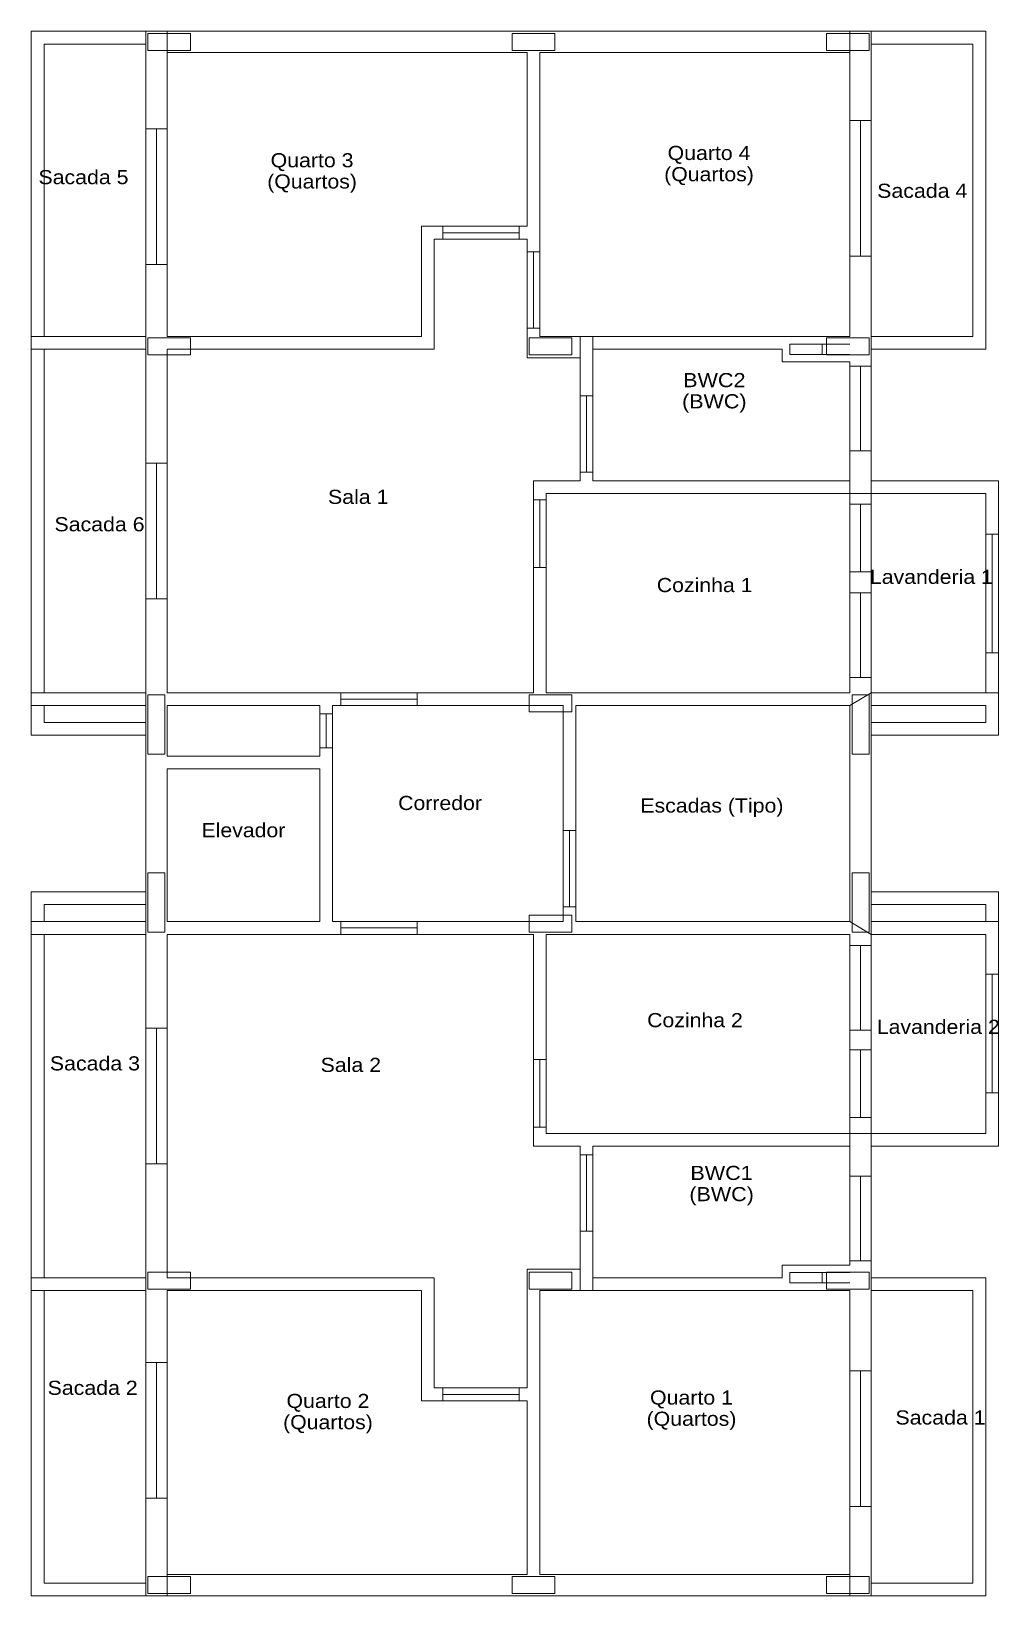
# Model space of a CAD drawing. Header units: millimetres. Extents: x -5.8 to 5.6, y -10 to 8.4.
import ezdxf
from ezdxf.enums import TextEntityAlignment as Align

# ---------------------------------------------------------------- set-up
doc = ezdxf.new("R2010")
doc.units = ezdxf.units.MM
for name, color, linetype, lineweight in [('COLUMN', 41, 'Continuous', 9), ('DEFENCE', 8, 'Continuous', 0), ('DOOR', 32, 'Continuous', 15), ('EXTERNAL_WALL', 8, 'Continuous', 0), ('FLAT_ROOF', 215, 'Continuous', 0), ('FLOOR_SLAB', 33, 'Continuous', 0), ('OPENING', 252, 'Continuous', 15), ('OPENING_IN_FLOOR_SLAB', 222, 'Continuous', 0), ('PARTITION', 8, 'Continuous', 0), ('RECINTO_INSTALACION', 142, 'Continuous', 0), ('WINDOW', 150, 'Continuous', 15)]:
    doc.layers.add(name, color=color, linetype=linetype, lineweight=lineweight)
doc.styles.add('CYPETXT', font='', dxfattribs={"height": 0.2})
doc.styles.get('CYPETXT').set_extended_font_data('Arial')

msp = doc.modelspace()

# ---------------------------------------------------------------- linework, layer by layer
at = {"layer": 'COLUMN'}
for points in [[(-3.923, 8.2), (-3.923, 8.4), (-4.423, 8.4), (-4.423, 8.2), (-3.923, 8.2)], [(0.372, 8.2), (0.372, 8.4), (-0.128, 8.4), (-0.128, 8.2), (0.372, 8.2)], [(4.077, 8.2), (4.077, 8.4), (3.577, 8.4), (3.577, 8.2), (4.077, 8.2)], [(-3.923, 4.61), (-3.923, 4.81), (-4.423, 4.81), (-4.423, 4.61), (-3.923, 4.61)], [(0.572, 4.61), (0.572, 4.81), (0.072, 4.81), (0.072, 4.61), (0.572, 4.61)], [(4.077, 4.61), (4.077, 4.81), (3.577, 4.81), (3.577, 4.61), (4.077, 4.61)], [(-4.423, -0.1), (-4.223, -0.1), (-4.223, 0.6), (-4.423, 0.6), (-4.423, -0.1)], [(0.572, 0.4), (0.572, 0.6), (0.072, 0.6), (0.072, 0.4), (0.572, 0.4)], [(3.877, -0.1), (4.077, -0.1), (4.077, 0.6), (3.877, 0.6), (3.877, -0.1)], [(-4.423, -2.2), (-4.223, -2.2), (-4.223, -1.5), (-4.423, -1.5), (-4.423, -2.2)], [(3.877, -2.2), (4.077, -2.2), (4.077, -1.5), (3.877, -1.5), (3.877, -2.2)], [(0.572, -2.2), (0.572, -2), (0.072, -2), (0.072, -2.2), (0.572, -2.2)], [(-4.423, -6.21), (-4.423, -6.41), (-3.923, -6.41), (-3.923, -6.21), (-4.423, -6.21)], [(0.072, -6.21), (0.072, -6.41), (0.572, -6.41), (0.572, -6.21), (0.072, -6.21)], [(3.577, -6.21), (3.577, -6.41), (4.077, -6.41), (4.077, -6.21), (3.577, -6.21)], [(-4.423, -9.8), (-4.423, -10), (-3.923, -10), (-3.923, -9.8), (-4.423, -9.8)], [(-0.128, -9.8), (-0.128, -10), (0.372, -10), (0.372, -9.8), (-0.128, -9.8)], [(3.577, -9.8), (3.577, -10), (4.077, -10), (4.077, -9.8), (3.577, -9.8)]]:
    msp.add_lwpolyline(points, close=True, dxfattribs=at)
at = {"layer": 'DEFENCE'}
for p, q in [((-5.798, 4.825), (-5.798, 8.275)), ((-5.648, 4.825), (-5.648, 8.275)), ((5.302, 4.825), (5.302, 8.275)), ((5.452, 4.825), (5.452, 8.275)), ((-5.798, 0.625), (-5.798, 4.675)), ((-5.648, 0.625), (-5.648, 4.675)), ((-5.798, -2.225), (-5.798, -6.275)), ((-5.648, -2.225), (-5.648, -6.275)), ((-5.798, -6.425), (-5.798, -9.875)), ((-5.648, -6.425), (-5.648, -9.875)), ((5.302, -6.425), (5.302, -9.875)), ((5.452, -6.425), (5.452, -9.875))]:
    msp.add_line(p, q, dxfattribs=at)
at = {"layer": 'DOOR'}
for p, q in [((-0.948, 5.975), (-0.948, 6.125)), ((-0.048, 5.975), (-0.048, 6.125)), ((0.197, 5.825), (0.047, 5.825)), ((0.197, 4.925), (0.047, 4.925)), ((0.672, 4.125), (0.822, 4.125)), ((0.672, 3.225), (0.822, 3.225)), ((0.272, 2.9), (0.122, 2.9)), ((3.852, 2.85), (4.102, 2.85)), ((0.272, 2.1), (0.122, 2.1)), ((3.852, 2.05), (4.102, 2.05)), ((-2.148, 0.475), (-2.148, 0.625)), ((-1.248, 0.475), (-1.248, 0.625)), ((0.622, -1.001), (0.472, -1.001)), ((0.622, -1.901), (0.472, -1.901)), ((-2.148, -2.225), (-2.148, -2.075)), ((-1.248, -2.225), (-1.248, -2.075)), ((4.102, -3.586), (3.852, -3.586)), ((0.122, -3.7), (0.272, -3.7)), ((4.102, -4.386), (3.852, -4.386)), ((0.122, -4.5), (0.272, -4.5)), ((0.822, -4.825), (0.672, -4.825)), ((0.822, -5.725), (0.672, -5.725)), ((-0.948, -7.725), (-0.948, -7.575)), ((-0.048, -7.725), (-0.048, -7.575))]:
    msp.add_line(p, q, dxfattribs=at)
for points in [[(-0.048, 6.05), (-0.948, 6.05)], [(0.122, 5.825), (0.122, 4.925)], [(0.747, 3.225), (0.747, 4.125)], [(0.197, 2.9), (0.197, 2.1)], [(3.977, 2.05), (3.977, 2.85)], [(-1.248, 0.55), (-2.148, 0.55)], [(0.547, -1.001), (0.547, -1.901)], [(-1.248, -2.15), (-2.148, -2.15)], [(3.977, -3.586), (3.977, -4.386)], [(0.197, -4.5), (0.197, -3.7)], [(0.747, -4.825), (0.747, -5.725)], [(-0.048, -7.65), (-0.948, -7.65)]]:
    msp.add_lwpolyline(points, dxfattribs=at)
at = {"layer": 'EXTERNAL_WALL'}
for p, q in [((-5.798, 8.425), (-4.448, 8.425)), ((-5.798, 8.275), (-5.798, 8.425)), ((-4.448, 4.825), (-4.448, 8.425)), ((-4.198, 8.425), (-4.448, 8.425)), ((-4.198, 8.425), (0.122, 8.425)), ((-4.198, 4.825), (-4.198, 8.425)), ((0.122, 8.425), (3.852, 8.425)), ((3.852, 8.425), (3.852, 4.825)), ((3.852, 8.425), (4.102, 8.425)), ((5.452, 8.425), (4.102, 8.425)), ((4.102, 8.425), (4.102, 4.825)), ((5.452, 8.425), (5.452, 8.275)), ((-5.648, 8.275), (-4.448, 8.275)), ((-4.198, 8.175), (0.047, 8.175)), ((0.197, 8.175), (3.852, 8.175)), ((5.302, 8.275), (4.102, 8.275)), ((-5.798, 4.825), (-4.448, 4.825)), ((-5.798, 4.675), (-5.798, 4.825)), ((5.302, 4.825), (4.102, 4.825)), ((5.452, 4.825), (5.452, 4.675)), ((-5.798, 4.675), (-4.448, 4.675)), ((-4.448, 0.625), (-4.448, 4.675)), ((-4.198, 0.625), (-4.198, 4.675)), ((5.452, 4.675), (4.102, 4.675)), ((4.102, 4.675), (4.102, 2.975)), ((3.852, 4.525), (3.852, 2.975)), ((3.852, 2.975), (4.102, 2.975)), ((5.602, 3.125), (4.102, 3.125)), ((5.452, 2.975), (4.102, 2.975)), ((5.452, 0.625), (5.452, 2.975)), ((5.602, 3.125), (5.602, 2.975)), ((5.602, 0.475), (5.602, 2.975)), ((-5.798, 0.625), (-4.448, 0.625)), ((-5.798, 0.475), (-5.798, 0.625)), ((3.852, 0.475), (4.102, 0.625)), ((4.102, 0.625), (5.452, 0.625)), ((-5.798, 0.475), (-4.448, 0.475)), ((-5.798, 0.275), (-5.798, 0.475)), ((-5.648, 0.275), (-5.648, 0.475)), ((-4.448, 0.275), (-4.448, 0.475)), ((-4.198, 0.125), (-4.198, 0.475)), ((3.852, 0.475), (3.852, 0.125)), ((4.102, 0.475), (5.452, 0.475)), ((4.102, 0.475), (4.102, 0.275)), ((5.452, 0.275), (5.452, 0.475)), ((5.602, 0.275), (5.602, 0.475)), ((-5.798, 0.275), (-5.798, 0.125)), ((-4.448, 0.275), (-5.648, 0.275)), ((4.102, 0.275), (5.452, 0.275)), ((5.602, 0.125), (5.602, 0.275)), ((-4.448, 0.125), (-5.798, 0.125)), ((-4.448, -0.275), (-4.448, 0.125)), ((-4.198, -0.125), (-4.198, 0.125)), ((3.852, 0.125), (3.852, -0.8)), ((4.102, 0.125), (5.602, 0.125)), ((4.102, 0.125), (4.102, -0.8)), ((-4.448, -0.8), (-4.448, -0.275)), ((-4.198, -0.8), (-4.198, -0.275)), ((-4.448, -0.8), (-4.448, -1.725)), ((-4.198, -0.8), (-4.198, -1.725)), ((3.852, -1.725), (3.852, -0.8)), ((4.102, -1.725), (4.102, -0.8)), ((-4.448, -1.725), (-5.798, -1.725)), ((-5.798, -1.725), (-5.798, -1.875)), ((-4.198, -1.725), (-4.198, -2.075)), ((3.852, -2.075), (3.852, -1.725)), ((4.102, -1.725), (5.602, -1.725)), ((5.602, -1.875), (5.602, -1.725)), ((-5.798, -1.875), (-5.798, -2.075)), ((-5.648, -1.875), (-5.648, -2.075)), ((-4.448, -1.875), (-5.648, -1.875)), ((-4.448, -1.875), (-4.448, -2.075)), ((4.102, -1.875), (5.452, -1.875)), ((4.102, -2.075), (4.102, -1.875)), ((5.452, -1.875), (5.452, -2.075)), ((5.602, -1.875), (5.602, -2.075)), ((-5.798, -2.075), (-4.448, -2.075)), ((-5.798, -2.225), (-5.798, -2.075)), ((4.102, -2.225), (3.852, -2.075)), ((4.102, -2.075), (5.452, -2.075)), ((5.602, -2.075), (5.602, -4.575)), ((-5.798, -2.225), (-4.448, -2.225)), ((-4.448, -2.225), (-4.448, -6.275)), ((-4.198, -2.225), (-4.198, -6.275)), ((4.102, -2.225), (5.452, -2.225)), ((5.452, -2.225), (5.452, -4.575)), ((3.852, -6.125), (3.852, -4.575)), ((4.102, -4.575), (3.852, -4.575)), ((5.452, -4.575), (4.102, -4.575)), ((4.102, -6.275), (4.102, -4.575)), ((5.602, -4.575), (5.602, -4.725)), ((5.602, -4.725), (4.102, -4.725)), ((-5.798, -6.275), (-4.448, -6.275)), ((-5.798, -6.425), (-5.798, -6.275)), ((-5.798, -6.425), (-4.448, -6.425)), ((-4.448, -6.425), (-4.448, -10.025)), ((-4.198, -6.425), (-4.198, -10.025)), ((3.852, -10.025), (3.852, -6.425)), ((5.452, -6.275), (4.102, -6.275)), ((5.302, -6.425), (4.102, -6.425)), ((4.102, -10.025), (4.102, -6.425)), ((5.452, -6.275), (5.452, -6.425)), ((-4.198, -9.775), (0.047, -9.775)), ((0.197, -9.775), (3.852, -9.775)), ((-5.798, -10.025), (-5.798, -9.875)), ((-5.648, -9.875), (-4.448, -9.875)), ((5.302, -9.875), (4.102, -9.875)), ((5.452, -9.875), (5.452, -10.025)), ((-5.798, -10.025), (-4.448, -10.025)), ((-4.448, -10.025), (-4.198, -10.025)), ((-4.198, -10.025), (0.122, -10.025)), ((0.122, -10.025), (3.852, -10.025)), ((4.102, -10.025), (3.852, -10.025)), ((5.452, -10.025), (4.102, -10.025))]:
    msp.add_line(p, q, dxfattribs=at)
at = {"layer": 'FLAT_ROOF'}
for points in [[(-5.798, 0.125), (-4.448, 0.125), (-4.448, 8.425), (-5.798, 8.425), (-5.798, 0.125)], [(4.102, 4.675), (5.452, 4.675), (5.452, 8.425), (4.102, 8.425), (4.102, 4.675)], [(-5.798, -10.025), (-4.448, -10.025), (-4.448, -1.725), (-5.798, -1.725), (-5.798, -10.025)], [(5.452, -10.025), (5.452, -6.275), (4.102, -6.275), (4.102, -10.025), (5.452, -10.025)]]:
    msp.add_lwpolyline(points, close=True, dxfattribs=at)
at = {"layer": 'FLOOR_SLAB'}
for points in [[(4.102, -10.025), (4.102, 8.425), (-4.448, 8.425), (-4.448, -10.025), (4.102, -10.025)], [(3.142, 4.615), (3.142, 4.735), (3.524, 4.735), (3.524, 4.615), (3.142, 4.615)], [(4.102, 0.625), (5.602, 0.625), (5.602, 3.125), (4.102, 3.125), (4.102, 0.625)], [(-4.198, 0.475), (-2.398, 0.475), (-2.398, -0.125), (-4.198, -0.125), (-4.198, 0.475)], [(0.622, 0.475), (3.852, 0.475), (3.852, -2.075), (0.622, -2.075), (0.622, 0.475)], [(-2.398, -0.275), (-2.398, -2.075), (-4.198, -2.075), (-4.198, -0.275), (-2.398, -0.275)], [(4.102, -4.725), (5.602, -4.725), (5.602, -2.075), (4.102, -2.075), (4.102, -4.725)], [(3.142, -6.335), (3.142, -6.215), (3.524, -6.215), (3.524, -6.335), (3.142, -6.335)]]:
    msp.add_lwpolyline(points, close=True, dxfattribs=at)
at = {"layer": 'OPENING'}
for p, q in [((-2.398, 0.375), (-2.248, 0.375)), ((-2.398, -0.025), (-2.248, -0.025))]:
    msp.add_line(p, q, dxfattribs=at)
msp.add_lwpolyline([(-2.323, -0.025), (-2.323, 0.375)], dxfattribs=at)
at = {"layer": 'OPENING_IN_FLOOR_SLAB'}
for points in [[(3.524, 4.615), (3.524, 4.735), (3.142, 4.735), (3.142, 4.615), (3.524, 4.615)], [(-5.648, 0.475), (-5.648, 0.275), (-4.448, 0.275), (-4.448, 0.475), (-5.648, 0.475)], [(-4.198, -0.125), (-2.398, -0.125), (-2.398, 0.475), (-4.198, 0.475), (-4.198, -0.125)], [(0.622, -2.075), (3.852, -2.075), (3.852, 0.475), (0.622, 0.475), (0.622, -2.075)], [(-4.198, -0.275), (-4.198, -2.075), (-2.398, -2.075), (-2.398, -0.275), (-4.198, -0.275)], [(-4.448, -2.075), (-4.448, -1.875), (-5.648, -1.875), (-5.648, -2.075), (-4.448, -2.075)], [(3.524, -6.335), (3.524, -6.215), (3.142, -6.215), (3.142, -6.335), (3.524, -6.335)]]:
    msp.add_lwpolyline(points, close=True, dxfattribs=at)
at = {"layer": 'PARTITION'}
for p, q in [((0.047, 6.125), (0.047, 8.175)), ((0.197, 6.125), (0.197, 8.175)), ((-1.198, 6.125), (0.047, 6.125)), ((-1.198, 5.975), (-1.198, 6.125)), ((0.197, 4.825), (0.197, 6.125)), ((-1.198, 5.975), (-1.198, 4.825)), ((-1.048, 5.975), (-1.048, 4.825)), ((-1.048, 5.975), (0.047, 5.975)), ((0.047, 4.825), (0.047, 5.975)), ((-4.198, 4.825), (-1.198, 4.825)), ((-1.048, 4.675), (-1.048, 4.825)), ((0.047, 4.575), (0.047, 4.825)), ((0.197, 4.825), (0.672, 4.825)), ((0.672, 4.825), (0.672, 3.125)), ((0.672, 4.825), (0.822, 4.825)), ((0.822, 4.825), (0.822, 3.125)), ((0.822, 4.825), (3.142, 4.825)), ((3.852, 4.825), (3.142, 4.825)), ((-4.198, 4.675), (-1.048, 4.675)), ((0.822, 4.675), (3.052, 4.675)), ((3.052, 4.615), (3.052, 4.675)), ((3.052, 4.615), (3.052, 4.525)), ((3.142, 4.615), (3.142, 4.735)), ((3.852, 4.735), (3.142, 4.735)), ((3.852, 4.615), (3.142, 4.615)), ((0.047, 4.575), (0.672, 4.575)), ((3.852, 4.525), (3.052, 4.525)), ((0.122, 3.125), (0.672, 3.125)), ((0.122, 2.975), (0.122, 3.125)), ((0.122, 0.625), (0.122, 2.975)), ((0.272, 2.975), (0.822, 2.975)), ((0.272, 0.625), (0.272, 2.975)), ((0.822, 3.125), (3.852, 3.125)), ((0.822, 2.975), (3.852, 2.975)), ((3.852, 2.975), (3.852, 0.625)), ((4.102, 2.975), (4.102, 0.625)), ((-4.198, 0.625), (-2.398, 0.625)), ((-2.398, 0.625), (0.122, 0.625)), ((0.272, 0.625), (0.472, 0.625)), ((0.472, 0.625), (3.852, 0.625)), ((3.852, 0.475), (4.102, 0.625)), ((-4.198, 0.475), (-2.398, 0.475)), ((-2.398, 0.475), (-2.398, -0.125)), ((-2.248, 0.475), (0.122, 0.475)), ((-2.248, 0.475), (-2.248, -0.125)), ((0.122, 0.475), (0.472, 0.475)), ((0.472, -2.075), (0.472, 0.475)), ((0.622, 0.475), (3.852, 0.475)), ((0.622, -2.075), (0.622, 0.475)), ((-4.198, -0.125), (-2.398, -0.125)), ((-2.248, -0.125), (-2.248, -2.075)), ((-4.198, -0.275), (-2.398, -0.275)), ((-2.398, -0.275), (-2.398, -2.075)), ((-4.198, -2.075), (-2.398, -2.075)), ((-2.248, -2.075), (0.122, -2.075)), ((0.122, -2.075), (0.472, -2.075)), ((0.622, -2.075), (3.852, -2.075)), ((4.102, -2.225), (3.852, -2.075)), ((-4.198, -2.225), (-2.398, -2.225)), ((-2.398, -2.225), (0.122, -2.225)), ((0.122, -2.225), (0.122, -4.575)), ((0.272, -2.225), (0.472, -2.225)), ((0.272, -2.225), (0.272, -4.575)), ((0.472, -2.225), (3.852, -2.225)), ((3.852, -4.575), (3.852, -2.225)), ((4.102, -4.575), (4.102, -2.225)), ((0.122, -4.725), (0.122, -4.575)), ((0.272, -4.575), (0.822, -4.575)), ((0.822, -4.575), (3.852, -4.575)), ((0.122, -4.725), (0.672, -4.725)), ((0.672, -6.425), (0.672, -4.725)), ((0.822, -6.425), (0.822, -4.725)), ((0.822, -4.725), (3.852, -4.725)), ((0.047, -6.175), (0.672, -6.175)), ((0.047, -6.425), (0.047, -6.175)), ((3.852, -6.125), (3.052, -6.125)), ((3.052, -6.125), (3.052, -6.215)), ((3.052, -6.215), (3.052, -6.275)), ((3.142, -6.215), (3.142, -6.335)), ((3.852, -6.215), (3.142, -6.215)), ((-4.198, -6.275), (-1.048, -6.275)), ((-4.198, -6.425), (-1.198, -6.425)), ((-1.198, -7.575), (-1.198, -6.425)), ((-1.048, -6.425), (-1.048, -6.275)), ((-1.048, -7.575), (-1.048, -6.425)), ((0.047, -6.425), (0.047, -7.575)), ((0.197, -6.425), (0.197, -7.575)), ((0.197, -6.425), (0.672, -6.425)), ((0.822, -6.425), (0.672, -6.425)), ((0.822, -6.275), (3.052, -6.275)), ((0.822, -6.425), (3.142, -6.425)), ((3.852, -6.335), (3.142, -6.335)), ((3.852, -6.425), (3.142, -6.425)), ((-1.198, -7.725), (-1.198, -7.575)), ((-1.198, -7.725), (0.047, -7.725)), ((-1.048, -7.575), (0.047, -7.575)), ((0.047, -7.725), (0.047, -9.775)), ((0.197, -7.575), (0.197, -9.775))]:
    msp.add_line(p, q, dxfattribs=at)
at = {"layer": 'WINDOW'}
for p, q in [((-4.198, 7.273), (-4.448, 7.273)), ((3.852, 7.374), (4.102, 7.374)), ((3.852, 5.774), (4.102, 5.774)), ((-4.198, 5.673), (-4.448, 5.673)), ((3.852, 4.477), (4.102, 4.477)), ((-4.198, 3.332), (-4.448, 3.332)), ((3.852, 3.477), (4.102, 3.477)), ((5.602, 2.494), (5.452, 2.494)), ((-4.198, 1.732), (-4.448, 1.732)), ((3.852, 1.803), (4.102, 1.803)), ((5.602, 1.094), (5.452, 1.094)), ((3.852, 0.803), (4.102, 0.803)), ((4.102, -2.357), (3.852, -2.357)), ((5.452, -2.693), (5.602, -2.693)), ((-4.448, -3.332), (-4.198, -3.332)), ((4.102, -3.357), (3.852, -3.357)), ((5.452, -4.093), (5.602, -4.093)), ((-4.448, -4.932), (-4.198, -4.932)), ((4.102, -5.077), (3.852, -5.077)), ((4.102, -6.077), (3.852, -6.077)), ((-4.448, -7.273), (-4.198, -7.273)), ((4.102, -7.374), (3.852, -7.374)), ((-4.448, -8.873), (-4.198, -8.873)), ((4.102, -8.974), (3.852, -8.974))]:
    msp.add_line(p, q, dxfattribs=at)
for points in [[(-4.323, 7.273), (-4.323, 5.673)], [(3.977, 5.774), (3.977, 7.374)], [(3.977, 3.477), (3.977, 4.477)], [(-4.323, 3.332), (-4.323, 1.732)], [(5.527, 2.494), (5.527, 1.094)], [(3.977, 0.803), (3.977, 1.803)], [(3.977, -2.357), (3.977, -3.357)], [(5.527, -4.093), (5.527, -2.693)], [(-4.323, -4.932), (-4.323, -3.332)], [(3.977, -5.077), (3.977, -6.077)], [(-4.323, -8.873), (-4.323, -7.273)], [(3.977, -7.374), (3.977, -8.974)]]:
    msp.add_lwpolyline(points, dxfattribs=at)

# ---------------------------------------------------------------- texts
at = {"layer": 'RECINTO_INSTALACION', "style": 'CYPETXT'}
for s, height, width, p, p2 in [('Quarto 4', 0.1667, 1.079912, (1.702, 6.907), (2.679, 6.907)), ('Quarto 3', 0.1667, 1.079912, (-2.977, 6.821), (-2, 6.821)), ('(Quartos)', 0.1667, 1.076336, (1.662, 6.657), (2.719, 6.657)), ('Sacada 5', 0.1667, 1.081058, (-5.714, 6.622), (-4.652, 6.622)), ('(Quartos)', 0.1667, 1.076336, (-3.017, 6.571), (-1.96, 6.571)), ('Sacada 4', 0.1667, 1.081058, (4.173, 6.461), (5.235, 6.461)), ('BWC2', 0.1667, 1.093479, (1.886, 4.228), (2.621, 4.228)), ('(BWC)', 0.1667, 1.089085, (1.873, 3.978), (2.633, 3.978)), ('Sala 1', 0.1667, 1.080364, (-2.301, 2.851), (-1.588, 2.851)), ('Sacada 6', 0.1667, 1.081058, (-5.525, 2.528), (-4.463, 2.528)), ('Lavanderia 1', 0.16667, 1.078201, (4.087, 1.908), (5.537, 1.908)), ('Cozinha 1', 0.1667, 1.076544, (1.575, 1.811), (2.703, 1.811)), ('Corredor', 0.1667, 1.075903, (-1.474, -0.759), (-0.486, -0.759)), ('Escadas (Tipo)', 0.16667, 1.078734, (1.381, -0.789), (3.068, -0.789)), ('Elevador', 0.1667, 1.075708, (-3.791, -1.08), (-2.804, -1.08)), ('Cozinha 2', 0.1667, 1.076544, (1.461, -3.32), (2.589, -3.32)), ('Lavanderia 2', 0.16667, 1.078201, (4.168, -3.399), (5.618, -3.399)), ('Sacada 3', 0.1667, 1.081058, (-5.579, -3.83), (-4.517, -3.83)), ('Sala 2', 0.1667, 1.080364, (-2.388, -3.848), (-1.675, -3.848)), ('BWC1', 0.1667, 1.093479, (1.971, -5.122), (2.706, -5.122)), ('(BWC)', 0.1667, 1.089085, (1.959, -5.372), (2.719, -5.372)), ('Sacada 2', 0.1667, 1.081058, (-5.606, -7.656), (-4.544, -7.656)), ('Quarto 2', 0.1667, 1.079912, (-2.79, -7.811), (-1.813, -7.811)), ('Quarto 1', 0.1667, 1.079912, (1.495, -7.771), (2.473, -7.771)), ('(Quartos)', 0.1667, 1.076336, (-2.83, -8.061), (-1.773, -8.061)), ('(Quartos)', 0.1667, 1.076336, (1.455, -8.021), (2.513, -8.021)), ('Sacada 1', 0.1667, 1.081058, (4.388, -8.006), (5.451, -8.006))]:
    msp.add_text(s, height=height, dxfattribs=dict(at, width=width)).set_placement(p, p2, align=Align.FIT)

doc.saveas('drawing.dxf')
